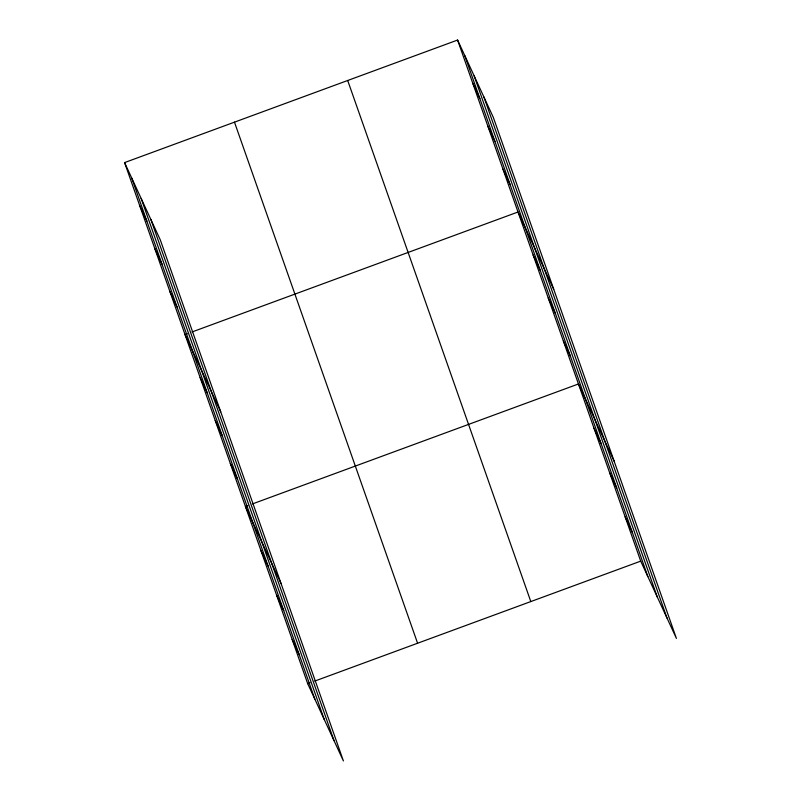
<?xml version="1.0" encoding="UTF-8"?>
<svg xmlns="http://www.w3.org/2000/svg" width="801" height="801" viewBox="0 0 801 801"><rect width="100%" height="100%" fill="white"/><g stroke="black" fill="none" stroke-linecap="round" stroke-linejoin="round"><path stroke-width="1.2" d="M124.586 162.593L160.29 239.869L343.409 760.95L307.704 683.674L124.586 162.593L457.591 40.05L493.296 117.326L676.414 638.407L640.71 561.131L457.591 40.05M187.354 333.687L185.011 334.548L220.726 411.824M192.03 331.964L518.017 212.005L553.721 289.281M247.779 505.641L245.446 506.502L281.151 583.779M252.455 503.919L578.452 383.969L614.157 461.246M307.704 683.674L310.037 682.812M314.723 681.09L640.71 561.131M472.7 83.044L479.849 98.523M487.799 126.027L494.958 141.507M502.908 169.021L510.067 184.5M533.126 254.998L540.274 270.478M548.234 297.982L555.383 313.461M563.343 340.976L570.492 356.455M594.012 428.255L601.161 443.734M609.581 472.55L616.73 488.029M625.14 516.845L632.299 532.325M139.694 205.577L146.843 221.056M154.803 248.57L161.952 264.05M169.902 291.554L177.061 307.033M200.12 377.531L207.269 393.011M215.229 420.525L222.378 436.004M230.338 463.519L237.486 478.988M261.006 550.798L268.165 566.277M276.575 595.083L283.724 610.562M292.135 639.378L299.294 654.858M483.874 96.931L666.993 618.022M474.162 75.925L657.281 597.005M464.74 55.529L647.859 576.61M347.694 80.49L530.813 601.571M234.473 122.153L417.591 643.233M150.868 219.474L333.987 740.555M141.156 198.458L324.275 719.548M131.734 178.072L314.853 699.153"/></g></svg>
